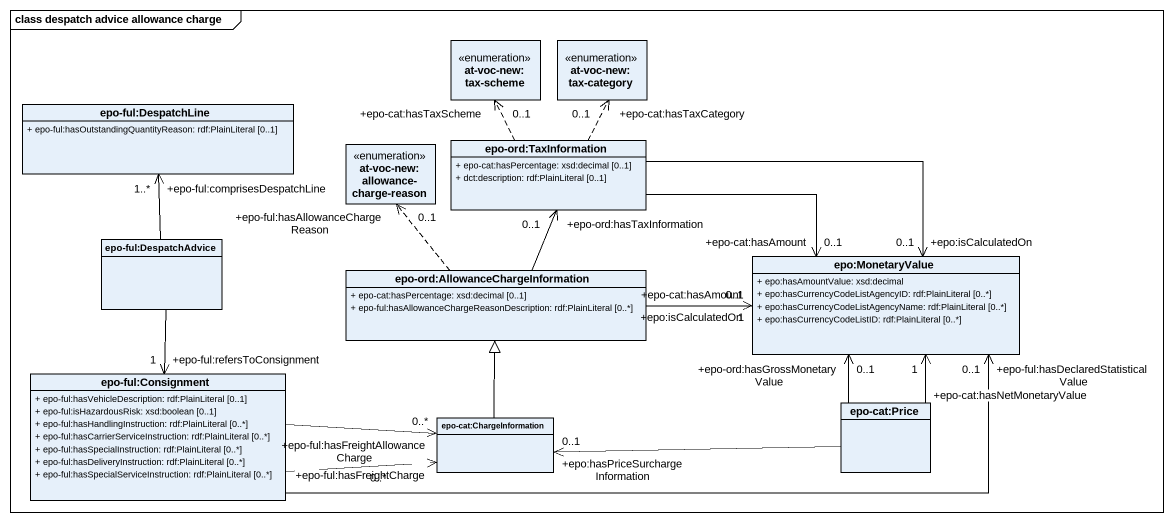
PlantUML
@startuml
mainframe class despatch advice allowance charge
hide circle
hide empty members
skinparam classAttributeIconSize 0
enum "at-voc-new:tax-scheme" as at_voc_new_tax_scheme
enum "at-voc-new:tax-category" as at_voc_new_tax_category
class "epo-ful:DespatchLine" as epo_ful_DespatchLine {
  + epo-ful:hasOutstandingQuantityReason: rdf:PlainLiteral [0..1]
}
enum "at-voc-new:allowance-charge-reason" as at_voc_new_allowance_charge
class "epo-ord:TaxInformation" as epo_ord_TaxInformation {
  + epo-cat:hasPercentage: xsd:decimal [0..1]
  + dct:description: rdf:PlainLiteral [0..1]
}
class "epo-ful:DespatchAdvice" as epo_ful_DespatchAdvice
class "epo-ord:AllowanceChargeInformation" as epo_ord_AllowanceChargeInfor {
  + epo-cat:hasPercentage: xsd:decimal [0..1]
  + epo-ful:hasAllowanceChargeReasonDescription: rdf:PlainLiteral [0..*]
}
class "epo:MonetaryValue" as epo_MonetaryValue {
  + epo:hasAmountValue: xsd:decimal
  + epo:hasCurrencyCodeListAgencyID: rdf:PlainLiteral [0..*]
  + epo:hasCurrencyCodeListAgencyName: rdf:PlainLiteral [0..*]
  + epo:hasCurrencyCodeListID: rdf:PlainLiteral [0..*]
}
class "epo-ful:Consignment" as epo_ful_Consignment {
  + epo-ful:hasVehicleDescription: rdf:PlainLiteral [0..1]
  + epo-ful:isHazardousRisk: xsd:boolean [0..1]
  + epo-ful:hasHandlingInstruction: rdf:PlainLiteral [0..*]
  + epo-ful:hasCarrierServiceInstruction: rdf:PlainLiteral [0..*]
  + epo-ful:hasSpecialInstruction: rdf:PlainLiteral [0..*]
  + epo-ful:hasDeliveryInstruction: rdf:PlainLiteral [0..*]
  + epo-ful:hasSpecialServiceInstruction: rdf:PlainLiteral [0..*]
}
class "epo-cat:ChargeInformation" as epo_cat_ChargeInformation
class "epo-cat:Price" as epo_cat_Price
epo_ord_TaxInformation .up.> "+epo-cat:hasTaxScheme\n0..1" at_voc_new_tax_scheme
epo_ord_TaxInformation .up.> "+epo-cat:hasTaxCategory\n0..1" at_voc_new_tax_category
epo_ord_TaxInformation -right-> "+epo-cat:hasAmount\n0..1" epo_MonetaryValue
epo_ord_TaxInformation -right-> "+epo:isCalculatedOn\n0..1" epo_MonetaryValue
epo_ful_DespatchAdvice -up-> "+epo-ful:comprisesDespatchLine\n1..*" epo_ful_DespatchLine
epo_ful_DespatchAdvice --> "+epo-ful:refersToConsignment\n1" epo_ful_Consignment
epo_ord_AllowanceChargeInfor .up.> "+epo-ful:hasAllowanceChargeReason\n0..1" at_voc_new_allowance_charge
epo_ord_AllowanceChargeInfor -up-> "+epo-ord:hasTaxInformation\n0..1" epo_ord_TaxInformation
epo_ord_AllowanceChargeInfor -right-> "+epo-cat:hasAmount\n1" epo_MonetaryValue
epo_ord_AllowanceChargeInfor -right-> "+epo:isCalculatedOn\n0..1" epo_MonetaryValue
epo_ful_Consignment -right-> "+epo-ful:hasDeclaredStatisticalValue\n0..1" epo_MonetaryValue
epo_ful_Consignment -right-> "+epo-ful:hasFreightAllowanceCharge\n0..*" epo_cat_ChargeInformation
epo_ful_Consignment -right-> "+epo-ful:hasFreightCharge\n0..*" epo_cat_ChargeInformation
epo_cat_ChargeInformation -up-|> epo_ord_AllowanceChargeInfor
epo_cat_Price -up-> "+epo-ord:hasGrossMonetaryValue\n0..1" epo_MonetaryValue
epo_cat_Price -up-> "+epo-cat:hasNetMonetaryValue\n1" epo_MonetaryValue
epo_cat_Price -left-> "+epo:hasPriceSurchargeInformation\n0..1" epo_cat_ChargeInformation
@enduml
